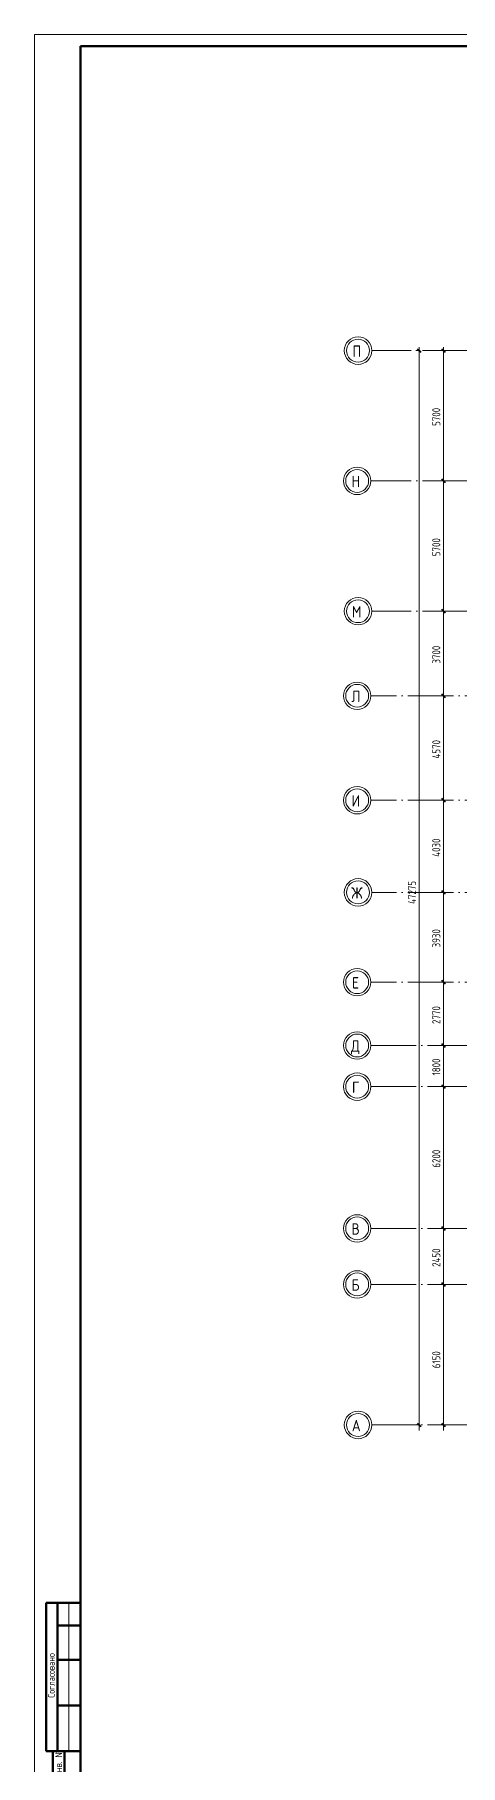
# Model space of a CAD drawing. Header units: millimetres. Extents: x -87434 to 499450, y -468665 to 122144.
# Drawn here: x 78858 to 97480, y -33534 to 42184 of the extents above; entities that cross this region are included whole.
import ezdxf

# ---------------------------------------------------------------- set-up
doc = ezdxf.new("R2010")
doc.units = ezdxf.units.MM
doc.linetypes.add('ADSK_Линия сетки', pattern=[25, 20, -2.5, 0, -2.5])
for name, color, linetype, lineweight in [('Оси', 252, 'Continuous', 9), ('ОФ_рамка', 8, 'Continuous', 60), ('Размеры', 7, 'Continuous', 9)]:
    doc.layers.add(name, color=color, linetype=linetype, lineweight=lineweight)
doc.styles.add('GOST Common_1', font='', dxfattribs={"height": 250})
doc.styles.add('GOST Common_3', font='', dxfattribs={"height": 3.5})
doc.styles.add('ГОСТ 2.304', font='')
doc.styles.get('GOST Common_1').set_extended_font_data('GOST type B')
doc.styles.get('GOST Common_3').set_extended_font_data('GOST 2.304 type A')
doc.styles.get('ГОСТ 2.304').set_extended_font_data('GOST 2.304 type A')

# ---------------------------------------------------------------- blocks, each defined once
blk = doc.blocks.new('А0')
at = {"layer": 'ОФ_рамка', "color": 0, "linetype": 'Continuous', "lineweight": 5, "ltscale": 100}
for points in [[(341068, -309617), (222168, -309617)], [(222168, -309617), (222168, -393717)]]:
    blk.add_lwpolyline(points, dxfattribs=at)
at = {"layer": 'ОФ_рамка', "color": 0, "linetype": 'Continuous', "ltscale": 100}
for points in [[(340568, -310117), (224168, -310117)], [(224168, -310117), (224168, -393217)]]:
    blk.add_lwpolyline(points, dxfattribs=at)
at = {"layer": 'ОФ_рамка', "color": 0, "linetype": 'Continuous'}
for points in [[(222668, -384717), (222668, -378217)], [(224168, -378217), (222668, -378217)], [(223168, -384717), (223168, -378217)], [(224168, -393217), (224168, -378217)], [(223168, -379217), (224168, -379217)], [(223168, -380717), (224168, -380717)], [(223168, -382717), (224168, -382717)], [(222668, -384717), (224168, -384717)], [(222968, -393217), (222968, -384717)], [(223468, -393217), (223468, -384717)]]:
    blk.add_lwpolyline(points, dxfattribs=at)
at = {"layer": 'ОФ_рамка', "color": 0, "linetype": 'Continuous', "lineweight": 5}
blk.add_lwpolyline([(223668, -384717), (223668, -378217)], dxfattribs=at)
at = {"layer": 'ОФ_рамка', "color": 0, "linetype": 'Continuous', "lineweight": 5, "char_height": 300, "attachment_point": 1, "rotation": 90, "style": 'ГОСТ 2.304'}
for s, insert, width in [('\\fGOST 2.304 type A|b0|i0|c1|p34;\\W1.0000000000;\\T1.0000000000;\\o\\lСогласовано', (222748, -382374), 1992.86), ('\\fGOST 2.304 type A|b0|i0|c1|p34;\\W1.0000000000;\\T1.0000000000;\\o\\lВзам. инв. №', (223066, -386910), 2077.93)]:
    blk.add_mtext(s, dxfattribs=dict(at, insert=insert, width=width))
blk = doc.blocks.new('2 этаж')
at = {"layer": 'Оси', "color": 251, "linetype": 'ADSK_Линия сетки', "ltscale": 100, "true_color": 0x636466}
for p, q in [((165326, 28361), (93604, 28361)), ((165326, 22661), (93566, 22661)), ((165326, 16961), (93604, 16961)), ((139683, 13261), (93566, 13261)), ((139683, 8691), (93566, 8691)), ((139683, 4661), (93604, 4661)), ((139683, 731), (93566, 731)), ((170543, -2039), (93566, -2039)), ((170543, -3839), (93566, -3839)), ((170543, -10039), (93566, -10039)), ((170543, -12489), (93566, -12489)), ((170543, -18639), (93604, -18639))]:
    blk.add_line(p, q, dxfattribs=at)
at = {"layer": 'Оси', "color": 251, "lineweight": 20, "true_color": 0x636466}
for centre, radius, start, end in [((93004, 28361), 600, 90, 270), ((93004, 28361), 500, 90, 270), ((93004, 28361), 600, 270, 90), ((93004, 28361), 500, 270, 90), ((92966, 22661), 600, 90, 270), ((92966, 22661), 500, 90, 270), ((92966, 22661), 600, 270, 90), ((92966, 22661), 500, 270, 90), ((93004, 16961), 600, 90, 270), ((93004, 16961), 500, 90, 270), ((93004, 16961), 600, 270, 90), ((93004, 16961), 500, 270, 90), ((92966, 13261), 600, 90, 270), ((92966, 13261), 500, 90, 270), ((92966, 13261), 600, 270, 90), ((92966, 13261), 500, 270, 90), ((92966, 8691), 600, 90, 270), ((92966, 8691), 500, 90, 270), ((92966, 8691), 600, 270, 90), ((92966, 8691), 500, 270, 90), ((93004, 4661), 600, 90, 270), ((93004, 4661), 500, 90, 270), ((93004, 4661), 600, 270, 90), ((93004, 4661), 500, 270, 90), ((92966, 731), 600, 90, 270), ((92966, 731), 500, 90, 270), ((92966, 731), 600, 270, 90), ((92966, 731), 500, 270, 90), ((92966, -2039), 600, 90, 270), ((92966, -2039), 600, 270, 90), ((92966, -2039), 500, 90, 270), ((92966, -2039), 500, 270, 90), ((92966, -3839), 600, 90, 270), ((92966, -3839), 500, 90, 270), ((92966, -3839), 600, 270, 90), ((92966, -3839), 500, 270, 90), ((92966, -10039), 600, 90, 270), ((92966, -10039), 500, 90, 270), ((92966, -10039), 600, 270, 90), ((92966, -10039), 500, 270, 90), ((92966, -12489), 600, 90, 270), ((92966, -12489), 500, 90, 270), ((92966, -12489), 600, 270, 90), ((92966, -12489), 500, 270, 90), ((93004, -18639), 600, 90, 270), ((93004, -18639), 500, 90, 270), ((93004, -18639), 600, 270, 90), ((93004, -18639), 500, 270, 90)]:
    blk.add_arc(centre, radius, start, end, dxfattribs=at)
at = {"layer": 'Размеры', "color": 251, "lineweight": 20, "true_color": 0x636466}
for p, q in [((95676, 28361), (95526, 28361)), ((95676, -18880), (95676, 28511)), ((95676, 28361), (95726, 28361)), ((96739, 28361), (96589, 28361)), ((96739, 22661), (96739, 28511)), ((96739, 28361), (96789, 28361)), ((96739, 22661), (96589, 22661)), ((96739, 22661), (96589, 22661)), ((96739, 16961), (96739, 22661)), ((96739, 22661), (96789, 22661)), ((96739, 22661), (96789, 22661)), ((96739, 16961), (96589, 16961)), ((96739, 16961), (96589, 16961)), ((96739, 13261), (96739, 16961)), ((96739, 16961), (96789, 16961)), ((96739, 16961), (96789, 16961)), ((96739, 13261), (96589, 13261)), ((96739, 13261), (96589, 13261)), ((96739, 8691), (96739, 13261)), ((96739, 13261), (96789, 13261)), ((96739, 13261), (96789, 13261)), ((96739, 8691), (96589, 8691)), ((96739, 8691), (96589, 8691)), ((96739, 4661), (96739, 8691)), ((96739, 8691), (96789, 8691)), ((96739, 8691), (96789, 8691)), ((96739, 4661), (96589, 4661)), ((96739, 4661), (96589, 4661)), ((96739, 731), (96739, 4661)), ((96739, 4661), (96789, 4661)), ((96739, 4661), (96789, 4661)), ((96739, 731), (96589, 731)), ((96739, 731), (96589, 731)), ((96739, -2039), (96739, 731)), ((96739, 731), (96789, 731)), ((96739, 731), (96789, 731)), ((96739, -2039), (96589, -2039)), ((96739, -2039), (96589, -2039)), ((96739, -3839), (96739, -2039)), ((96739, -2039), (96789, -2039)), ((96739, -2039), (96789, -2039)), ((96739, -3839), (96589, -3839)), ((96739, -3839), (96589, -3839)), ((96739, -10039), (96739, -3839)), ((96739, -3839), (96789, -3839)), ((96739, -3839), (96789, -3839)), ((96739, -10039), (96589, -10039)), ((96739, -10039), (96589, -10039)), ((96739, -12489), (96739, -10039)), ((96739, -10039), (96789, -10039)), ((96739, -10039), (96789, -10039)), ((96739, -12489), (96589, -12489)), ((96739, -12489), (96589, -12489)), ((96739, -18880), (96739, -12489)), ((96739, -12489), (96789, -12489)), ((96739, -12489), (96789, -12489)), ((95676, -18639), (95526, -18639)), ((95676, -18639), (95726, -18639)), ((96739, -18639), (96589, -18639)), ((96739, -18639), (96789, -18639))]:
    blk.add_line(p, q, dxfattribs=at)
at = {"layer": 'Размеры', "color": 251, "lineweight": 40, "true_color": 0x636466}
for p, q in [((95676, 28361), (95606, 28431)), ((95676, 28361), (95747, 28290)), ((96739, 28361), (96668, 28431)), ((96739, 28361), (96810, 28290)), ((96739, 22661), (96668, 22731)), ((96739, 22661), (96668, 22731)), ((96739, 22661), (96810, 22590)), ((96739, 22661), (96810, 22590)), ((96739, 16961), (96668, 17031)), ((96739, 16961), (96668, 17031)), ((96739, 16961), (96810, 16890)), ((96739, 16961), (96810, 16890)), ((96739, 13261), (96668, 13331)), ((96739, 13261), (96668, 13331)), ((96739, 13261), (96810, 13190)), ((96739, 13261), (96810, 13190)), ((96739, 8691), (96668, 8761)), ((96739, 8691), (96668, 8761)), ((96739, 8691), (96810, 8620)), ((96739, 8691), (96810, 8620)), ((96739, 4661), (96668, 4731)), ((96739, 4661), (96668, 4731)), ((96739, 4661), (96810, 4590)), ((96739, 4661), (96810, 4590)), ((96739, 731), (96668, 801)), ((96739, 731), (96668, 801)), ((96739, 731), (96810, 660)), ((96739, 731), (96810, 660)), ((96739, -2039), (96668, -1969)), ((96739, -2039), (96668, -1969)), ((96739, -2039), (96810, -2110)), ((96739, -2039), (96810, -2110)), ((96739, -3839), (96668, -3769)), ((96739, -3839), (96668, -3769)), ((96739, -3839), (96810, -3910)), ((96739, -3839), (96810, -3910)), ((96739, -10039), (96668, -9969)), ((96739, -10039), (96668, -9969)), ((96739, -10039), (96810, -10110)), ((96739, -10039), (96810, -10110)), ((96739, -12489), (96668, -12419)), ((96739, -12489), (96668, -12419)), ((96739, -12489), (96810, -12560)), ((96739, -12489), (96810, -12560)), ((95676, -18639), (95606, -18569)), ((95676, -18639), (95747, -18710)), ((96739, -18639), (96668, -18569)), ((96739, -18639), (96810, -18710))]:
    blk.add_line(p, q, dxfattribs=at)
at = {"layer": 'Оси', "color": 251, "true_color": 0x636466, "style": 'GOST Common_1', "width": 0.9}
for s, p in [('П', (92757, 28085)), ('Н', (92719, 22385)), ('М', (92733, 16685)), ('Л', (92716, 12985)), ('И', (92719, 8415)), ('Ж', (92709, 4385)), ('Е', (92740, 455)), ('Д', (92695, -2315)), ('Г', (92740, -4115)), ('В', (92716, -10315)), ('Б', (92719, -12765)), ('А', (92733, -18915))]:
    blk.add_text(s, height=500, dxfattribs=at).set_placement(p)
at = {"layer": 'Размеры', "color": 251, "lineweight": 20, "true_color": 0x636466, "char_height": 350, "attachment_point": 1, "rotation": 90, "line_spacing_factor": 1.022761, "style": 'GOST Common_3'}
for s, insert, width in [('5700', (96251, 25069), 1059.58), ('5700', (96251, 19369), 1059.58), ('3700', (96251, 14669), 1059.58), ('4570', (96251, 10519), 1095.38), ('4030', (96251, 6219), 1095.38), ('47275', (95189, 4156), 1360.27), ('3930', (96251, 2254), 1059.58), ('2770', (96251, -1096), 1059.58), ('1800', (96251, -3348), 980.83), ('6200', (96251, -7381), 1059.58), ('2450', (96251, -11721), 1095.38), ('6150', (96251, -16158), 1095.38)]:
    blk.add_mtext(s, dxfattribs=dict(at, insert=insert, width=width))

msp = doc.modelspace()

# ---------------------------------------------------------------- block references
msp.add_blockref('2 этаж', (0, -2))
at = {"layer": 'ОФ_рамка', "color": 0, "lineweight": -2}
msp.add_blockref('А0', (-143309.77332, 351801.09662), dxfattribs=at)

doc.saveas('drawing.dxf')
